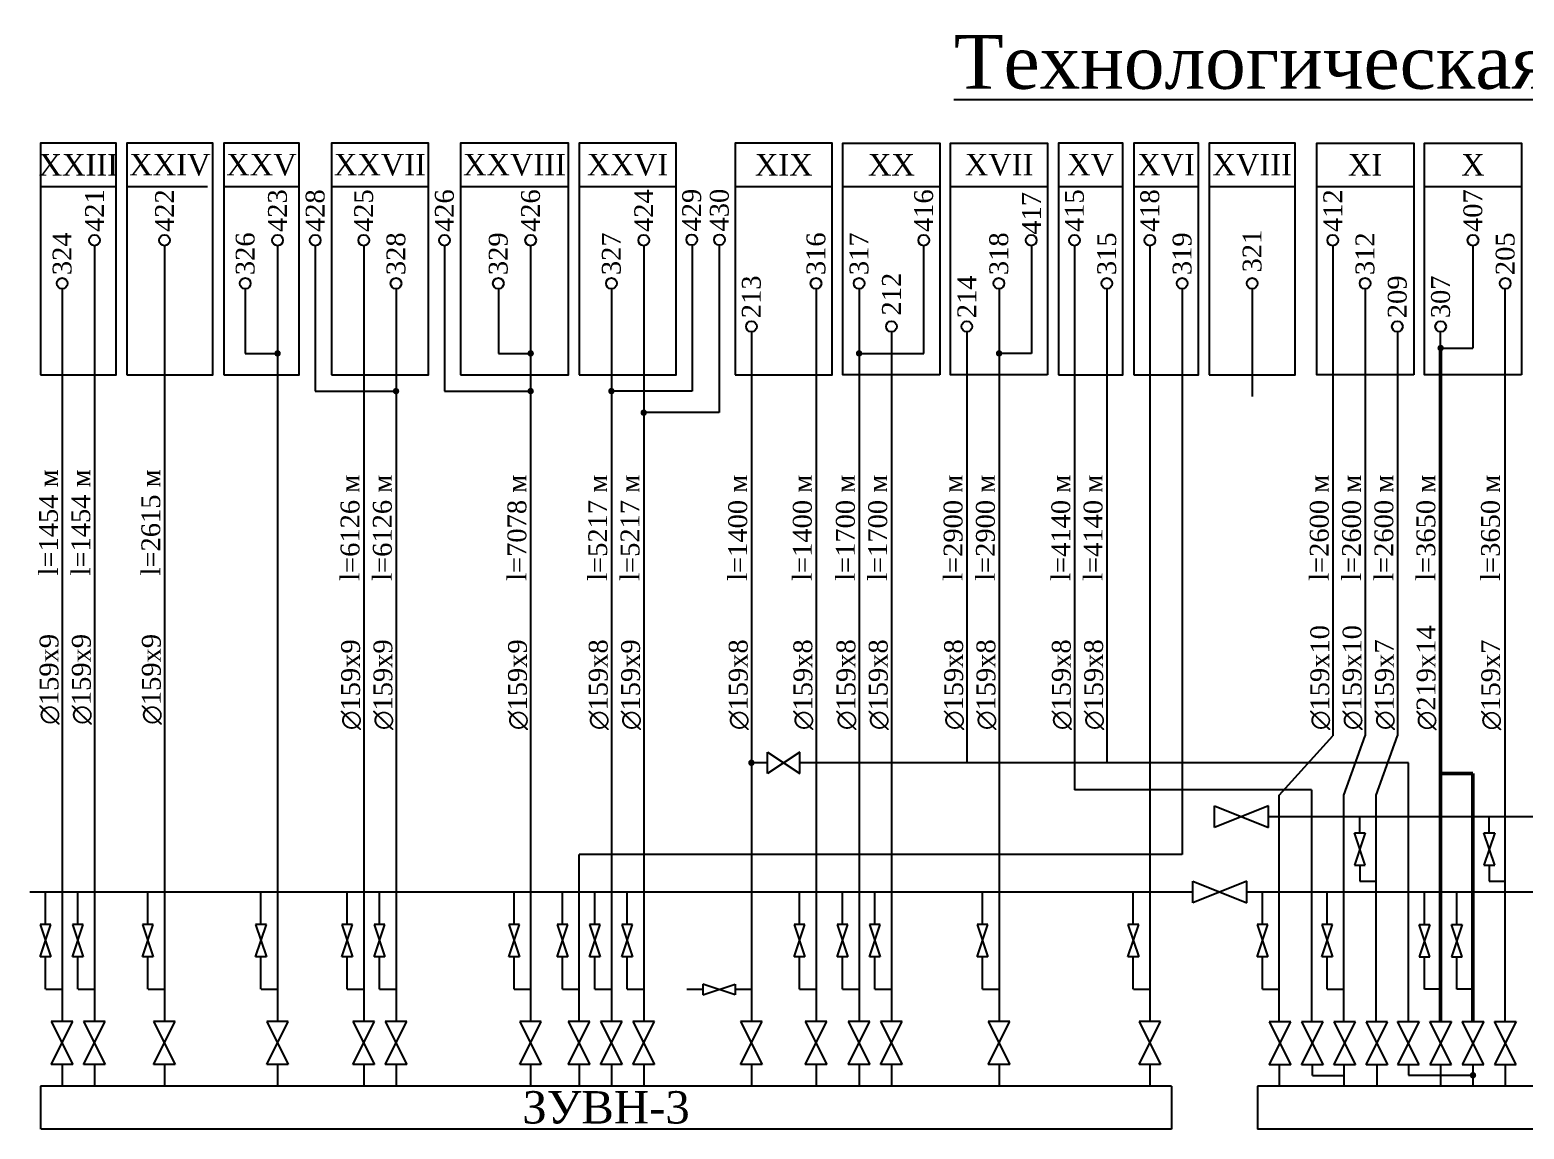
# Paper-space layout 'Layout1' of a CAD drawing. Header units: millimetres. Extents: x 0 to 281, y 95 to 197.
# Drawn here: x 0 to 138.8, y 95 to 197 of the extents above; entities that cross this region are included whole.
import ezdxf

# ---------------------------------------------------------------- set-up
doc = ezdxf.new("R2010")
doc.units = ezdxf.units.MM
doc.layers.get('0').update_dxf_attribs({"lineweight": 25})

# ---------------------------------------------------------------- blocks, each defined once
blk = doc.blocks.new('A$C0C323A48')
for p, q in [((1, 3), (0, 0)), ((1, 0), (0, 3)), ((0, 3), (1, 3)), ((0, 0), (1, 0))]:
    blk.add_line(p, q)

psp = doc.layouts.get("Layout1")

# ---------------------------------------------------------------- hatches: boundary and pattern name
at = {"lineweight": -3, "ltscale": 50}
h = psp.add_hatch(color=256, dxfattribs=at)
edge = h.paths.add_edge_path()
edge.add_arc((23, 167), 0.3, 0, 360)
h = psp.add_hatch(color=256, dxfattribs=at)
edge = h.paths.add_edge_path()
edge.add_arc((46.5, 167), 0.3, 0, 360)
h = psp.add_hatch(color=256, dxfattribs=at)
edge = h.paths.add_edge_path()
edge.add_arc((77, 167), 0.3, 0, 360)
h = psp.add_hatch(color=256, dxfattribs=at)
edge = h.paths.add_edge_path()
edge.add_arc((90, 167), 0.3, 0, 360)
h = psp.add_hatch(color=256, dxfattribs=at)
edge = h.paths.add_edge_path()
edge.add_arc((131, 167.5), 0.3, 0, 360)
h = psp.add_hatch(color=256, dxfattribs=at)
edge = h.paths.add_edge_path()
edge.add_arc((34, 163.5), 0.3, 0, 360)
h = psp.add_hatch(color=256, dxfattribs=at)
edge = h.paths.add_edge_path()
edge.add_arc((46.5, 163.5), 0.3, 0, 360)
h = psp.add_hatch(color=256, dxfattribs=at)
edge = h.paths.add_edge_path()
edge.add_arc((54, 163.5), 0.3, 0, 360)
h = psp.add_hatch(color=256, dxfattribs=at)
edge = h.paths.add_edge_path()
edge.add_arc((57, 161.5), 0.3, 0, 360)
h = psp.add_hatch(color=256, dxfattribs=at)
edge = h.paths.add_edge_path()
edge.add_arc((67, 129), 0.3, 0, 360)
h = psp.add_hatch(color=256, dxfattribs=at)
edge = h.paths.add_edge_path()
edge.add_arc((134, 100), 0.3, 0, 360)

# ---------------------------------------------------------------- linework, layer by layer
at = {"lineweight": -3}
for p, q in [((1, 182.5), (8, 182.5)), ((9, 182.5), (16.5, 182.5)), ((18, 182.5), (25, 182.5)), ((28, 182.5), (37, 182.5)), ((40, 182.5), (50, 182.5)), ((51, 182.5), (60, 182.5)), ((65.5, 182.5), (74.5, 182.5)), ((75.5, 182.5), (84.5, 182.5)), ((85.5, 182.5), (94.5, 182.5)), ((95.5, 182.5), (101.5, 182.5)), ((102.5, 182.5), (108.5, 182.5)), ((109.5, 182.5), (117.5, 182.5)), ((119.5, 182.5), (128.5, 182.5)), ((129.5, 182.5), (138.5, 182.5)), ((26.5, 177), (26.5, 163.5)), ((31, 177), (31, 105)), ((38.5, 177), (38.5, 163.5)), ((61.5, 177), (61.5, 163.5)), ((64, 177), (64, 161.5)), ((83, 167), (83, 177)), ((93, 177), (93, 167)), ((134, 177), (134, 167.5)), ((20, 173), (20, 167)), ((43.5, 173), (43.5, 167)), ((113.5, 173), (113.5, 163)), ((137, 105), (137, 173)), ((127, 169), (127, 131.5)), ((131, 167.5), (131, 169)), ((20, 167), (23, 167)), ((43.5, 167), (46.5, 167)), ((77, 167), (83, 167)), ((87, 167), (87, 167)), ((93, 167), (90, 167)), ((131, 167.5), (134, 167.5)), ((26.5, 163.5), (34, 163.5)), ((38.5, 163.5), (46.5, 163.5)), ((61.5, 163.5), (54, 163.5)), ((64, 161.5), (57, 161.5)), ((116, 126), (121, 131.5)), ((122, 126), (124, 131.5)), ((125, 126), (127, 131.5)), ((68.5, 128), (68.5, 130)), ((68.5, 130), (71.5, 128)), ((71.5, 130), (68.5, 128)), ((71.5, 128), (71.5, 130)), ((68.5, 129), (67, 129)), ((87, 129), (71.5, 129)), ((111, 129), (83, 129)), ((128, 129), (100, 129)), ((128, 105), (128, 129)), ((119, 126.5), (97, 126.5)), ((119, 126.5), (119, 105)), ((115, 125), (110, 123)), ((110, 125), (115, 123)), ((110, 123), (110, 125)), ((115, 123), (115, 125)), ((116, 105), (116, 126)), ((122, 105), (122, 126)), ((125, 105), (125, 126)), ((195, 124), (115, 124)), ((123.5, 122.5), (123.5, 124)), ((135.52, 122.5), (135.52, 124)), ((51, 105), (51, 120.5)), ((107, 120.5), (51, 120.5)), ((123.5, 119.5), (123.5, 118)), ((135.52, 119.5), (135.52, 118)), ((113, 118), (108, 116)), ((108, 118), (113, 116)), ((108, 116), (108, 118)), ((113, 116), (113, 118)), ((123.5, 118), (125, 118)), ((135.52, 118), (137.02, 118)), ((61, 108), (62.5, 108)), ((3, 101), (3, 99)), ((6, 101), (6, 99)), ((12.5, 101), (12.5, 99)), ((23, 101), (23, 99)), ((31, 101), (31, 99)), ((34, 101), (34, 99)), ((46.5, 101), (46.5, 99)), ((51, 101), (51, 99)), ((54, 101), (54, 99)), ((57, 101), (57, 99)), ((67, 101), (67, 99)), ((73, 101), (73, 99)), ((77, 101), (77, 99)), ((80, 101), (80, 99)), ((90, 101), (90, 99)), ((104, 101), (104, 99)), ((119.09, 99.97), (119.09, 100.97)), ((119.09, 99.97), (122.09, 99.97)), ((122, 101), (122, 99)), ((128, 101), (128, 100)), ((128, 100), (134, 100)), ((1, 99), (1, 95)), ((106, 99), (1, 99)), ((106, 99), (106, 95)), ((196, 99), (114, 99)), ((114, 99), (114, 95)), ((106, 95), (1.05, 95)), ((196, 95), (114, 95))]:
    psp.add_line(p, q, dxfattribs=at)
for p, q in [((6, 177), (6, 105)), ((12.5, 177), (12.5, 105)), ((23, 177), (23, 105)), ((46.5, 177), (46.5, 105)), ((57, 177), (57, 105)), ((97, 177), (97, 126.5)), ((104, 177), (104, 105)), ((121, 177), (121, 131.5)), ((3, 173), (3, 105)), ((34, 173), (34, 105)), ((54, 173), (54, 105)), ((73, 173), (73, 105)), ((77, 173), (77, 105)), ((90, 173), (90, 105)), ((100, 173), (100, 129)), ((107, 173), (107, 120.5)), ((124, 173), (124, 131.5)), ((67, 169), (67, 105)), ((80, 169), (80, 105)), ((87, 169), (87, 129)), ((108, 117), (0, 117)), ((1.46, 114), (1.46, 117)), ((4.46, 114), (4.46, 117)), ((10.96, 114), (10.96, 117)), ((21.46, 114), (21.46, 117)), ((29.46, 114), (29.46, 117)), ((32.46, 114), (32.46, 117)), ((44.96, 114), (44.96, 117)), ((49.46, 114), (49.46, 117)), ((52.46, 114), (52.46, 117)), ((55.46, 114), (55.46, 117)), ((71.46, 114), (71.46, 117)), ((75.46, 114), (75.46, 117)), ((78.46, 114), (78.46, 117)), ((88.46, 114), (88.46, 117)), ((102.46, 114), (102.46, 117)), ((195, 117), (113, 117)), ((114.46, 114), (114.46, 117)), ((120.46, 114), (120.46, 117)), ((129.5, 114), (129.5, 117)), ((132.5, 114), (132.5, 117)), ((0.96, 114), (1.96, 111)), ((0.96, 111), (1.96, 114)), ((1.96, 114), (0.96, 114)), ((4.96, 114), (3.96, 114)), ((3.96, 111), (4.96, 114)), ((3.96, 114), (4.96, 111)), ((10.46, 114), (11.46, 111)), ((10.46, 111), (11.46, 114)), ((11.46, 114), (10.46, 114)), ((21.96, 114), (20.96, 114)), ((20.96, 111), (21.96, 114)), ((20.96, 114), (21.96, 111)), ((28.96, 114), (29.96, 111)), ((28.96, 111), (29.96, 114)), ((29.96, 114), (28.96, 114)), ((31.96, 114), (32.96, 111)), ((31.96, 111), (32.96, 114)), ((32.96, 114), (31.96, 114)), ((44.46, 111), (45.46, 114)), ((44.46, 114), (45.46, 111)), ((45.46, 114), (44.46, 114)), ((48.96, 114), (49.96, 111)), ((48.96, 111), (49.96, 114)), ((49.96, 114), (48.96, 114)), ((51.96, 111), (52.96, 114)), ((51.96, 114), (52.96, 111)), ((52.96, 114), (51.96, 114)), ((54.96, 114), (55.96, 111)), ((54.96, 111), (55.96, 114)), ((55.96, 114), (54.96, 114)), ((70.96, 114), (71.96, 111)), ((70.96, 111), (71.96, 114)), ((71.96, 114), (70.96, 114)), ((74.96, 114), (75.96, 111)), ((74.96, 111), (75.96, 114)), ((75.96, 114), (74.96, 114)), ((77.96, 111), (78.96, 114)), ((77.96, 114), (78.96, 111)), ((78.96, 114), (77.96, 114)), ((87.96, 114), (88.96, 111)), ((87.96, 111), (88.96, 114)), ((88.96, 114), (87.96, 114)), ((101.96, 111), (102.96, 114)), ((101.96, 114), (102.96, 111)), ((102.96, 114), (101.96, 114)), ((114.96, 114), (113.96, 114)), ((113.96, 114), (114.96, 111)), ((113.96, 111), (114.96, 114)), ((119.96, 111), (120.96, 114)), ((119.96, 114), (120.96, 111)), ((120.96, 114), (119.96, 114)), ((130, 114), (129, 111)), ((130, 111), (129, 114)), ((129, 114), (130, 114)), ((133, 114), (132, 111)), ((133, 111), (132, 114)), ((132, 114), (133, 114)), ((1.96, 111), (0.96, 111)), ((1.46, 108), (1.46, 111)), ((4.96, 111), (3.96, 111)), ((4.46, 108), (4.46, 111)), ((11.46, 111), (10.46, 111)), ((10.96, 108), (10.96, 111)), ((21.96, 111), (20.96, 111)), ((21.46, 108), (21.46, 111)), ((29.96, 111), (28.96, 111)), ((29.46, 108), (29.46, 111)), ((32.96, 111), (31.96, 111)), ((32.46, 108), (32.46, 111)), ((45.46, 111), (44.46, 111)), ((44.96, 108), (44.96, 111)), ((49.96, 111), (48.96, 111)), ((49.46, 108), (49.46, 111)), ((52.96, 111), (51.96, 111)), ((52.46, 108), (52.46, 111)), ((55.96, 111), (54.96, 111)), ((55.46, 108), (55.46, 111)), ((71.96, 111), (70.96, 111)), ((71.46, 108), (71.46, 111)), ((75.96, 111), (74.96, 111)), ((75.46, 108), (75.46, 111)), ((78.96, 111), (77.96, 111)), ((78.46, 108), (78.46, 111)), ((88.96, 111), (87.96, 111)), ((88.46, 108), (88.46, 111)), ((102.96, 111), (101.96, 111)), ((102.46, 108), (102.46, 111)), ((114.96, 111), (113.96, 111)), ((114.46, 108), (114.46, 111)), ((120.96, 111), (119.96, 111)), ((120.46, 108), (120.46, 111)), ((129, 111), (130, 111)), ((129.5, 108), (129.5, 111)), ((132, 111), (133, 111)), ((132.5, 108), (132.5, 111)), ((65.5, 107.46), (62.5, 108.46)), ((62.5, 107.46), (65.5, 108.46)), ((62.5, 108.46), (62.5, 107.46)), ((65.5, 108.46), (65.5, 107.46)), ((1.47, 108), (2.97, 108)), ((4.47, 108), (5.97, 108)), ((10.97, 108), (12.47, 108)), ((21.47, 108), (22.97, 108)), ((29.47, 108), (30.97, 108)), ((32.47, 108), (33.97, 108)), ((44.97, 108), (46.47, 108)), ((49.47, 108), (50.97, 108)), ((52.47, 108), (53.97, 108)), ((55.47, 108), (56.97, 108)), ((65.47, 108), (66.97, 108)), ((71.47, 108), (72.97, 108)), ((75.47, 108), (76.97, 108)), ((78.47, 108), (79.97, 108)), ((88.47, 108), (89.97, 108)), ((102.47, 108), (103.97, 108)), ((114.47, 108), (115.97, 108)), ((120.47, 108), (121.97, 108)), ((131, 108), (129.5, 108)), ((134, 108), (132.5, 108)), ((3.99, 105), (1.99, 105)), ((1.99, 105), (3.99, 101)), ((1.99, 101), (3.99, 105)), ((4.99, 101), (6.99, 105)), ((4.99, 105), (6.99, 101)), ((6.99, 105), (4.99, 105)), ((13.49, 105), (11.49, 105)), ((11.49, 105), (13.49, 101)), ((11.49, 101), (13.49, 105)), ((21.99, 101), (23.99, 105)), ((21.99, 105), (23.99, 101)), ((23.99, 105), (21.99, 105)), ((31.99, 105), (29.99, 105)), ((29.99, 105), (31.99, 101)), ((29.99, 101), (31.99, 105)), ((34.99, 105), (32.99, 105)), ((32.99, 105), (34.99, 101)), ((32.99, 101), (34.99, 105)), ((45.49, 101), (47.49, 105)), ((45.49, 105), (47.49, 101)), ((47.49, 105), (45.49, 105)), ((51.99, 105), (49.99, 105)), ((49.99, 105), (51.99, 101)), ((49.99, 101), (51.99, 105)), ((52.99, 101), (54.99, 105)), ((52.99, 105), (54.99, 101)), ((54.99, 105), (52.99, 105)), ((57.99, 105), (55.99, 105)), ((55.99, 105), (57.99, 101)), ((55.99, 101), (57.99, 105)), ((65.99, 101), (67.99, 105)), ((65.99, 105), (67.99, 101)), ((67.99, 105), (65.99, 105)), ((73.99, 105), (71.99, 105)), ((71.99, 105), (73.99, 101)), ((71.99, 101), (73.99, 105)), ((77.99, 105), (75.99, 105)), ((75.99, 105), (77.99, 101)), ((75.99, 101), (77.99, 105)), ((78.99, 101), (80.99, 105)), ((78.99, 105), (80.99, 101)), ((80.99, 105), (78.99, 105)), ((90.99, 105), (88.99, 105)), ((88.99, 105), (90.99, 101)), ((88.99, 101), (90.99, 105)), ((102.99, 101), (104.99, 105)), ((102.99, 105), (104.99, 101)), ((104.99, 105), (102.99, 105)), ((115.08, 100.97), (117.08, 104.97)), ((115.08, 104.97), (117.08, 100.97)), ((117.08, 104.97), (115.08, 104.97)), ((120.08, 104.97), (118.08, 104.97)), ((118.08, 104.97), (120.08, 100.97)), ((118.08, 100.97), (120.08, 104.97)), ((121.08, 100.97), (123.08, 104.97)), ((121.08, 104.97), (123.08, 100.97)), ((123.08, 104.97), (121.08, 104.97)), ((126.07, 104.97), (124.07, 104.97)), ((124.07, 100.97), (126.07, 104.97)), ((124.07, 104.97), (126.07, 100.97)), ((129, 101), (127, 105)), ((129, 105), (127, 101)), ((127, 105), (129, 105)), ((132, 101), (130, 105)), ((132, 105), (130, 101)), ((130, 105), (132, 105)), ((133, 105), (135, 105)), ((135, 105), (133, 101)), ((135, 101), (133, 105)), ((138, 105), (136, 101)), ((138, 101), (136, 105)), ((136, 105), (138, 105)), ((3.99, 101), (1.99, 101)), ((6.99, 101), (4.99, 101)), ((13.49, 101), (11.49, 101)), ((23.99, 101), (21.99, 101)), ((31.99, 101), (29.99, 101)), ((34.99, 101), (32.99, 101)), ((47.49, 101), (45.49, 101)), ((51.99, 101), (49.99, 101)), ((54.99, 101), (52.99, 101)), ((57.99, 101), (55.99, 101)), ((67.99, 101), (65.99, 101)), ((73.99, 101), (71.99, 101)), ((77.99, 101), (75.99, 101)), ((80.99, 101), (78.99, 101)), ((90.99, 101), (88.99, 101)), ((104.99, 101), (102.99, 101)), ((117.08, 100.97), (115.08, 100.97)), ((116, 101), (116, 99)), ((120.08, 100.97), (118.08, 100.97)), ((123.08, 100.97), (121.08, 100.97)), ((126.07, 100.97), (124.07, 100.97)), ((125.07, 100.97), (125.07, 98.97)), ((127, 101), (129, 101)), ((130, 101), (132, 101)), ((133, 101), (135, 101)), ((136, 101), (138, 101)), ((137, 101), (137, 99))]:
    psp.add_line(p, q)
at = {"lineweight": 50}
for p, q in [((131, 124), (131, 167.5)), ((134, 128), (131, 128)), ((134, 128), (134, 105)), ((131, 124), (131, 105))]:
    psp.add_line(p, q, dxfattribs=at)
at = {"lineweight": 25}
for p, q in [((131, 101), (131, 99)), ((134, 101), (134, 99))]:
    psp.add_line(p, q, dxfattribs=at)
at = {"lineweight": -3}
for points in [[(1, 165), (8, 165), (8, 186.5), (1, 186.5)], [(9, 165), (17, 165), (17, 186.5), (9, 186.5)], [(18, 165), (25, 165), (25, 186.5), (18, 186.5)], [(28, 165), (37, 165), (37, 186.5), (28, 186.5)], [(40, 165), (50, 165), (50, 186.5), (40, 186.5)], [(51, 165), (60, 165), (60, 186.5), (51, 186.5)], [(65.5, 165), (74.5, 165), (74.5, 186.5), (65.5, 186.5)], [(84.5, 165), (75.5, 165), (75.5, 186.5), (84.5, 186.5)], [(94.5, 165), (85.5, 165), (85.5, 186.5), (94.5, 186.5)], [(95.5, 165), (101.5, 165), (101.5, 186.5), (95.5, 186.5)], [(102.5, 165), (108.5, 165), (108.5, 186.5), (102.5, 186.5)], [(109.5, 165), (117.5, 165), (117.5, 186.5), (109.5, 186.5)], [(128.5, 165), (119.5, 165), (119.5, 186.5), (128.5, 186.5)], [(138.5, 165), (129.5, 165), (129.5, 186.5), (138.5, 186.5)]]:
    psp.add_lwpolyline(points, close=True, dxfattribs=at)
for centre in [(6, 177.5), (12.5, 177.5), (23, 177.5), (26.5, 177.5), (31, 177.5), (38.5, 177.5), (46.5, 177.5), (57, 177.5), (61.46, 177.55), (64.03, 177.55), (83, 177.5), (92.98, 177.5), (97, 177.5), (104, 177.5), (120.98, 177.5), (134, 177.5), (3, 173.5), (20, 173.5), (34, 173.5), (43.5, 173.5), (54, 173.5), (73, 173.5), (77, 173.5), (89.98, 173.5), (100, 173.5), (107, 173.5), (113.5, 173.5), (123.98, 173.5), (137, 173.5), (67, 169.5), (80, 169.5), (87, 169.5), (126.98, 169.5), (131, 169.5)]:
    psp.add_circle(centre, 0.5)

# ---------------------------------------------------------------- block references
for p in [(123, 119.5), (135.02, 119.5)]:
    psp.add_blockref('A$C0C323A48', p, dxfattribs=at)

# ---------------------------------------------------------------- texts
at = {"lineweight": -3, "attachment_point": 5}
for s, insert, char_height, width in [('{\\fTimes New Roman|b0|i0|c204|p18;\\LТехнологическая схема сбора газа}', (141, 193.25), 5, 281), ('{\\fTimes New Roman|b0|i0|c204|p18;ЗУВН-3}', (53.5, 97), 3, 104.46)]:
    psp.add_mtext(s, dxfattribs=dict(at, insert=insert, char_height=char_height, width=width))
at = {"lineweight": 18, "char_height": 2, "attachment_point": 5}
for s, insert in [('{\\fTimes New Roman|b0|i0|c204|p18;X\\fTimes New Roman|b0|i0|c0|p18;X\\fTimes New Roman|b0|i0|c204|p18;III}', (4.5, 184.5)), ('{\\fTimes New Roman|b0|i0|c204|p18;X\\fTimes New Roman|b0|i0|c0|p18;XIV}', (13, 184.5)), ('{\\fTimes New Roman|b0|i0|c204|p18;X\\fTimes New Roman|b0|i0|c0|p18;XV}', (21.5, 184.5)), ('{\\fTimes New Roman|b0|i0|c204|p18;X\\fTimes New Roman|b0|i0|c0|p18;XV\\fTimes New Roman|b0|i0|c204|p18;I\\fTimes New Roman|b0|i0|c0|p18;I}', (32.5, 184.5)), ('{\\fTimes New Roman|b0|i0|c204|p18;X\\fTimes New Roman|b0|i0|c0|p18;XV\\fTimes New Roman|b0|i0|c204|p18;I\\fTimes New Roman|b0|i0|c0|p18;II}', (45, 184.5))]:
    psp.add_mtext(s, dxfattribs=dict(at, insert=insert))
for s, insert, width in [('{\\fTimes New Roman|b0|i0|c204|p18;X\\fTimes New Roman|b0|i0|c0|p18;XV\\fTimes New Roman|b0|i0|c204|p18;I}', (55.5, 184.5), 7.5267), ('{\\fTimes New Roman|b0|i0|c204|p18;XI\\fTimes New Roman|b0|i0|c0|p18;X}', (70, 184.5), 9.0268), ('{\\fTimes New Roman|b0|i0|c204|p18;X\\fTimes New Roman|b0|i0|c0|p18;X}', (80, 184.5), 10), ('{\\fTimes New Roman|b0|i0|c0|p18;XVII}', (90, 184.5), 10), ('{\\fTimes New Roman|b0|i0|c204|p18;X\\fTimes New Roman|b0|i0|c0|p18;V}', (98.5, 184.5), 7.0535), ('{\\fTimes New Roman|b0|i0|c204|p18;X\\fTimes New Roman|b0|i0|c0|p18;V\\fTimes New Roman|b0|i0|c204|p18;I}', (105.5, 184.5), 7.0535), ('{\\fTimes New Roman|b0|i0|c204|p18;X\\fTimes New Roman|b0|i0|c0|p18;VIII}', (113.5, 184.5), 7.5268), ('{\\fTimes New Roman|b0|i0|c0|p18;XI}', (123.98, 184.5), 10), ('{\\fTimes New Roman|b0|i0|c0|p18;X}', (134, 184.5), 10)]:
    psp.add_mtext(s, dxfattribs=dict(at, insert=insert, width=width))
at = {"lineweight": 18, "char_height": 1.75, "attachment_point": 5, "rotation": 90}
for s, insert in [('{\\fTimes New Roman|b0|i0|c204|p18;421}', (6, 180.25)), ('{\\fTimes New Roman|b0|i0|c204|p18;422}', (12.5, 180.25)), ('{\\fTimes New Roman|b0|i0|c204|p18;423}', (23, 180.25)), ('{\\fTimes New Roman|b0|i0|c204|p18;428}', (26.5, 180.25)), ('{\\fTimes New Roman|b0|i0|c204|p18;425}', (31, 180.25)), ('{\\fTimes New Roman|b0|i0|c204|p18;426}', (38.5, 180.25)), ('{\\fTimes New Roman|b0|i0|c204|p18;426}', (46.5, 180.25)), ('{\\fTimes New Roman|b0|i0|c204|p18;424}', (57, 180.25)), ('{\\fTimes New Roman|b0|i0|c204|p18;429}', (61.46, 180.3)), ('{\\fTimes New Roman|b0|i0|c204|p18;430}', (64.03, 180.3)), ('{\\fTimes New Roman|b0|i0|c204|p18;416}', (83, 180.25)), ('{\\fTimes New Roman|b0|i0|c204|p18;417}', (93, 180)), ('{\\fTimes New Roman|b0|i0|c204|p18;415}', (97, 180.25)), ('{\\fTimes New Roman|b0|i0|c204|p18;418}', (104, 180.25)), ('{\\fTimes New Roman|b0|i0|c204|p18;412}', (120.98, 180.25)), ('{\\fTimes New Roman|b0|i0|c204|p18;407}', (134, 180.25)), ('{\\fTimes New Roman|b0|i0|c204|p18;324}', (3, 176.25)), ('{\\fTimes New Roman|b0|i0|c204|p18;326}', (20, 176.25)), ('{\\fTimes New Roman|b0|i0|c204|p18;328}', (34, 176.25)), ('{\\fTimes New Roman|b0|i0|c204|p18;329}', (43.5, 176.25)), ('{\\fTimes New Roman|b0|i0|c204|p18;327}', (54, 176.25)), ('{\\fTimes New Roman|b0|i0|c204|p18;316}', (73, 176.25)), ('{\\fTimes New Roman|b0|i0|c204|p18;317}', (77, 176.25)), ('{\\fTimes New Roman|b0|i0|c204|p18;318}', (89.98, 176.25)), ('{\\fTimes New Roman|b0|i0|c204|p18;315}', (100, 176.25)), ('{\\fTimes New Roman|b0|i0|c204|p18;319}', (107, 176.25)), ('{\\fTimes New Roman|b0|i0|c204|p18;321}', (113.5, 176.5)), ('{\\fTimes New Roman|b0|i0|c204|p18;312}', (123.98, 176.25)), ('{\\fTimes New Roman|b0|i0|c204|p18;205}', (137, 176.25)), ('{\\fTimes New Roman|b0|i0|c204|p18;213}', (67, 172.25)), ('{\\fTimes New Roman|b0|i0|c204|p18;212}', (80, 172.5)), ('{\\fTimes New Roman|b0|i0|c204|p18;214}', (87, 172.25)), ('{\\fTimes New Roman|b0|i0|c204|p18;209}', (126.98, 172.25)), ('{\\fTimes New Roman|b0|i0|c204|p18;307}', (131, 172.25))]:
    psp.add_mtext(s, dxfattribs=dict(at, insert=insert))
at = {"lineweight": 13, "char_height": 1.75, "attachment_point": 1, "rotation": 90}
for s, insert in [('{\\fTimes New Roman|b0|i0|c204|p18;l=1454 м}', (0.85, 146.39)), ('{\\fTimes New Roman|b0|i0|c204|p18;l=1454 м}', (3.85, 146.39)), ('{\\fTimes New Roman|b0|i0|c204|p18;l=2615 м}', (10.35, 146.39)), ('{\\fTimes New Roman|b0|i0|c204|p18;l=6126 м}', (28.85, 145.89)), ('{\\fTimes New Roman|b0|i0|c204|p18;l=6126 м}', (31.85, 145.89)), ('{\\fTimes New Roman|b0|i0|c204|p18;l=7078 м}', (44.35, 145.89)), ('{\\fTimes New Roman|b0|i0|c204|p18;l=5217 м}', (51.85, 145.89)), ('{\\fTimes New Roman|b0|i0|c204|p18;l=5217 м}', (54.85, 145.89)), ('{\\fTimes New Roman|b0|i0|c204|p18;l=1400 м}', (64.85, 145.89)), ('{\\fTimes New Roman|b0|i0|c204|p18;l=1400 м}', (70.85, 145.89)), ('{\\fTimes New Roman|b0|i0|c204|p18;l=1700 м}', (74.85, 145.89)), ('{\\fTimes New Roman|b0|i0|c204|p18;l=1700 м}', (77.85, 145.89)), ('{\\fTimes New Roman|b0|i0|c204|p18;l=2900 м}', (84.85, 145.89)), ('{\\fTimes New Roman|b0|i0|c204|p18;l=2900 м}', (87.85, 145.89)), ('{\\fTimes New Roman|b0|i0|c204|p18;l=4140 м}', (94.85, 145.89)), ('{\\fTimes New Roman|b0|i0|c204|p18;l=4140 м}', (97.85, 145.89)), ('{\\fTimes New Roman|b0|i0|c204|p18;l=2600 м}', (118.85, 145.89)), ('{\\fTimes New Roman|b0|i0|c204|p18;l=2600 м}', (121.85, 145.89)), ('{\\fTimes New Roman|b0|i0|c204|p18;l=2600 м}', (124.85, 145.89)), ('{\\fTimes New Roman|b0|i0|c204|p18;l=3650 м}', (128.75, 145.89)), ('{\\fTimes New Roman|b0|i0|c204|p18;l=3650 м}', (134.75, 145.89)), ('{\\fSymbol|b0|i0|c2|p18;Ж\\fTimes New Roman|b0|i0|c204|p18;159x10}', (118.9, 132.04)), ('{\\fSymbol|b0|i0|c2|p18;Ж\\fTimes New Roman|b0|i0|c204|p18;159x10}', (121.9, 132.04)), ('{\\fSymbol|b0|i0|c2|p18;Ж\\fTimes New Roman|b0|i0|c204|p18;219x14}', (128.77, 132.02)), ('{\\fSymbol|b0|i0|c2|p18;Ж\\fTimes New Roman|b0|i0|c204|p18;159x9}', (0.9, 132.54)), ('{\\fSymbol|b0|i0|c2|p18;Ж\\fTimes New Roman|b0|i0|c204|p18;159x9}', (3.9, 132.54)), ('{\\fSymbol|b0|i0|c2|p18;Ж\\fTimes New Roman|b0|i0|c204|p18;159x9}', (10.4, 132.54)), ('{\\fSymbol|b0|i0|c2|p18;Ж\\fTimes New Roman|b0|i0|c204|p18;159x9}', (28.9, 132.04)), ('{\\fSymbol|b0|i0|c2|p18;Ж\\fTimes New Roman|b0|i0|c204|p18;159x9}', (31.9, 132.04)), ('{\\fSymbol|b0|i0|c2|p18;Ж\\fTimes New Roman|b0|i0|c204|p18;159x9}', (44.4, 132.04)), ('{\\fSymbol|b0|i0|c2|p18;Ж\\fTimes New Roman|b0|i0|c204|p18;159x8}', (51.9, 132.04)), ('{\\fSymbol|b0|i0|c2|p18;Ж\\fTimes New Roman|b0|i0|c204|p18;159x9}', (54.9, 132.04)), ('{\\fSymbol|b0|i0|c2|p18;Ж\\fTimes New Roman|b0|i0|c204|p18;159x8}', (64.9, 132.04)), ('{\\fSymbol|b0|i0|c2|p18;Ж\\fTimes New Roman|b0|i0|c204|p18;159x8}', (70.9, 132.04)), ('{\\fSymbol|b0|i0|c2|p18;Ж\\fTimes New Roman|b0|i0|c204|p18;159x8}', (74.9, 132.04)), ('{\\fSymbol|b0|i0|c2|p18;Ж\\fTimes New Roman|b0|i0|c204|p18;159x8}', (77.9, 132.04)), ('{\\fSymbol|b0|i0|c2|p18;Ж\\fTimes New Roman|b0|i0|c204|p18;159x8}', (84.9, 132.04)), ('{\\fSymbol|b0|i0|c2|p18;Ж\\fTimes New Roman|b0|i0|c204|p18;159x8}', (87.9, 132.04)), ('{\\fSymbol|b0|i0|c2|p18;Ж\\fTimes New Roman|b0|i0|c204|p18;159x8}', (94.9, 132.04)), ('{\\fSymbol|b0|i0|c2|p18;Ж\\fTimes New Roman|b0|i0|c204|p18;159x8}', (97.9, 132.04)), ('{\\fSymbol|b0|i0|c2|p18;Ж\\fTimes New Roman|b0|i0|c204|p18;159x7}', (124.9, 132.04)), ('{\\fSymbol|b0|i0|c2|p18;Ж\\fTimes New Roman|b0|i0|c204|p18;159x7}', (134.77, 132.02))]:
    psp.add_mtext(s, dxfattribs=dict(at, insert=insert))

doc.saveas('drawing.dxf')
